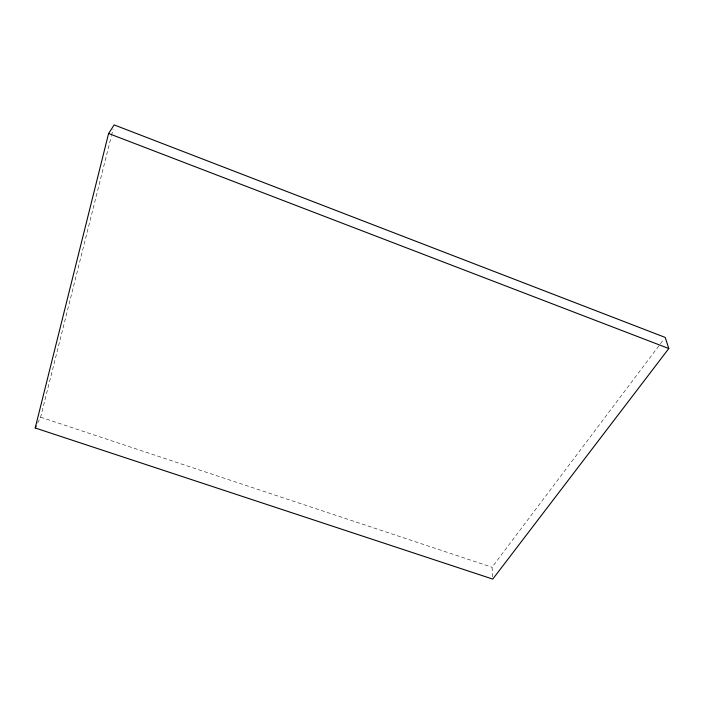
<?xml version="1.0" encoding="UTF-8"?>
<svg xmlns="http://www.w3.org/2000/svg" width="704" height="704" viewBox="0 0 704 704"><rect width="100%" height="100%" fill="white"/><g stroke="black" fill="none" stroke-linecap="round" stroke-linejoin="round"><path stroke-width="0.53" stroke-dasharray="3.52 2.64" d="M37.664 423.078L40.612 417.19L111.223 136.594M111.487 135.538L113.098 129.158M492.642 576.937L492.061 567.23L663.89 339.178M40.612 417.19L492.061 567.23"/><path stroke-width="1.06" d="M35.2 427.979L108.592 133.487L114.162 124.907L665.21 337.427L668.8 348.533L492.765 579.093L35.2 427.979L36.186 426.017M108.592 133.487L668.8 348.533"/></g></svg>
